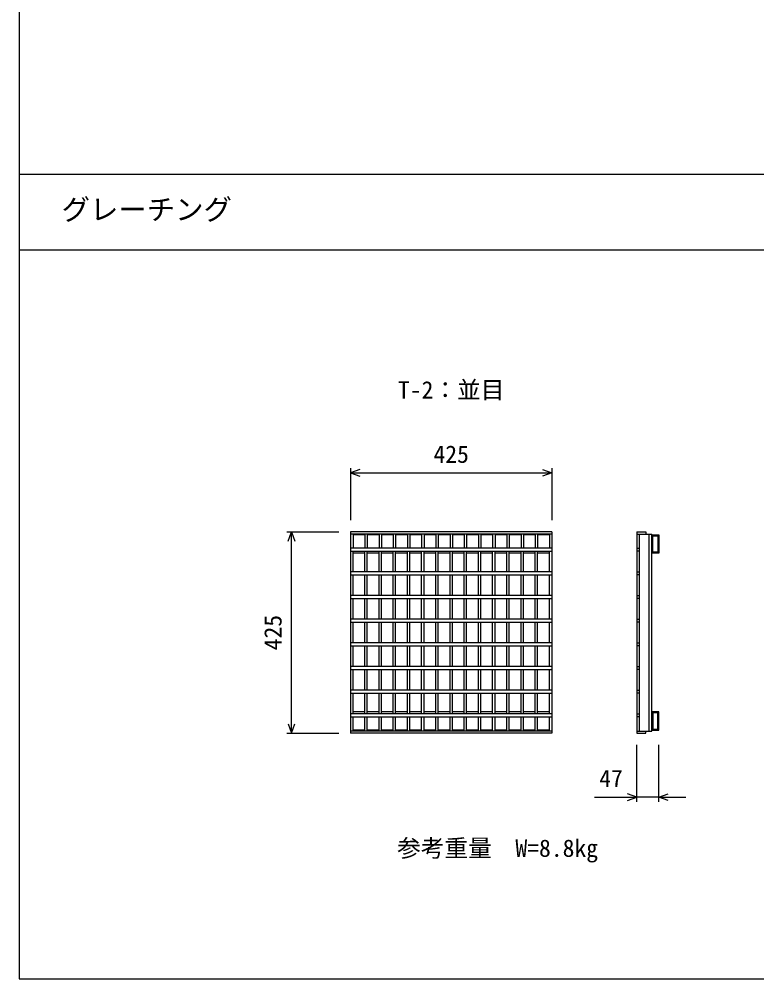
# Model space of a CAD drawing. Units: millimetres, scale not verified. Extents: x -12600 to 12600, y -8910 to 8910.
# Drawn here: x -4632 to -3073, y -2073 to -46 of the extents above; entities that cross this region are included whole.
import ezdxf
from ezdxf.enums import TextEntityAlignment as Align

# ---------------------------------------------------------------- set-up
doc = ezdxf.new("R2010")
doc.units = ezdxf.units.MM
doc.header["$LTSCALE"] = 30
for name, color, linetype, lineweight in [('0-0_DIM', 7, 'Continuous', 25), ('0-2_HATCH', 6, 'Continuous', 25), ('0-6_TXT', 7, 'Continuous', 25)]:
    doc.layers.add(name, color=color, linetype=linetype, lineweight=lineweight)
doc.styles.add('ＭＳ ゴシック', font='')
doc.styles.get('ＭＳ ゴシック').set_extended_font_data('MS Gothic')

msp = doc.modelspace()

# ---------------------------------------------------------------- linework, layer by layer
at = {"layer": '0-0_DIM'}
for p, q in [((-4631.52, -373.43), (1868.48, -373.43)), ((-4631.52, -533.43), (1868.48, -533.43)), ((-3931.08, -994.47), (-3931.08, -1104.47)), ((-3931.08, -1004.47), (-3506.08, -1004.47)), ((-3506.08, -994.47), (-3506.08, -1104.47)), ((-4066.08, -1129.47), (-3956.08, -1129.47)), ((-4056.08, -1554.47), (-4056.08, -1129.47)), ((-4066.08, -1554.47), (-3956.08, -1554.47)), ((-3326.56, -1699.47), (-3326.56, -1579.47)), ((-3279.56, -1699.47), (-3279.56, -1579.47)), ((-3415.72, -1689.47), (-3326.56, -1689.47)), ((-3279.56, -1689.47), (-3326.56, -1689.47)), ((-3279.56, -1689.47), (-3222.5, -1689.47))]:
    msp.add_line(p, q, dxfattribs=at)
msp.add_lwpolyline([(-4631.52, -2073.43), (1868.48, -2073.43), (1868.48, 1926.57), (-4631.52, 1926.57)], close=True, dxfattribs=at)
for points in [[(-3911.63, -997.39), (-3931.08, -1004.47), (-3911.63, -1011.55)], [(-3525.54, -997.39), (-3506.08, -1004.47), (-3525.54, -1011.55)], [(-4063.17, -1148.93), (-4056.08, -1129.47), (-4049, -1148.93)], [(-4063.17, -1535.01), (-4056.08, -1554.47), (-4049, -1535.01)], [(-3346.02, -1696.55), (-3326.56, -1689.47), (-3346.02, -1682.39)], [(-3260.11, -1696.55), (-3279.56, -1689.47), (-3260.11, -1682.39)]]:
    msp.add_lwpolyline(points, dxfattribs=at)
at = {"layer": '0-2_HATCH'}
for p, q in [((-3931.08, -1129.47), (-3931.08, -1554.47)), ((-3506.08, -1129.47), (-3931.08, -1129.47)), ((-3506.08, -1133.97), (-3931.08, -1133.97)), ((-3926.08, -1133.97), (-3926.08, -1163.97)), ((-3901.08, -1133.97), (-3901.08, -1163.97)), ((-3896.08, -1133.97), (-3896.08, -1163.97)), ((-3871.08, -1133.97), (-3871.08, -1163.97)), ((-3866.08, -1133.97), (-3866.08, -1163.97)), ((-3841.08, -1133.97), (-3841.08, -1163.97)), ((-3836.08, -1133.97), (-3836.08, -1163.97)), ((-3811.08, -1133.97), (-3811.08, -1163.97)), ((-3806.08, -1133.97), (-3806.08, -1163.97)), ((-3781.08, -1133.97), (-3781.08, -1163.97)), ((-3776.08, -1133.97), (-3776.08, -1163.97)), ((-3751.08, -1133.97), (-3751.08, -1163.97)), ((-3746.08, -1133.97), (-3746.08, -1163.97)), ((-3721.08, -1133.97), (-3721.08, -1163.97)), ((-3716.08, -1133.97), (-3716.08, -1163.97)), ((-3691.08, -1133.97), (-3691.08, -1163.97)), ((-3686.08, -1133.97), (-3686.08, -1163.97)), ((-3661.08, -1133.97), (-3661.08, -1163.97)), ((-3656.08, -1133.97), (-3656.08, -1163.97)), ((-3631.08, -1133.97), (-3631.08, -1163.97)), ((-3626.08, -1133.97), (-3626.08, -1163.97)), ((-3601.08, -1133.97), (-3601.08, -1163.97)), ((-3596.08, -1133.97), (-3596.08, -1163.97)), ((-3571.08, -1133.97), (-3571.08, -1163.97)), ((-3566.08, -1133.97), (-3566.08, -1163.97)), ((-3541.08, -1133.97), (-3541.08, -1163.97)), ((-3536.08, -1133.97), (-3536.08, -1163.97)), ((-3511.08, -1133.97), (-3511.08, -1163.97)), ((-3506.08, -1129.47), (-3506.08, -1554.47)), ((-3326.56, -1129.47), (-3326.56, -1554.47)), ((-3326.56, -1133.97), (-3294.56, -1133.97)), ((-3320.56, -1549.97), (-3320.56, -1133.97)), ((-3300.56, -1549.97), (-3300.56, -1133.97)), ((-3294.56, -1549.97), (-3294.56, -1133.97)), ((-3901.08, -1135.47), (-3926.08, -1135.47)), ((-3871.08, -1135.47), (-3896.08, -1135.47)), ((-3841.08, -1135.47), (-3866.08, -1135.47)), ((-3811.08, -1135.47), (-3836.08, -1135.47)), ((-3781.08, -1135.47), (-3806.08, -1135.47)), ((-3751.08, -1135.47), (-3776.08, -1135.47)), ((-3721.08, -1135.47), (-3746.08, -1135.47)), ((-3691.08, -1135.47), (-3716.08, -1135.47)), ((-3661.08, -1135.47), (-3686.08, -1135.47)), ((-3631.08, -1135.47), (-3656.08, -1135.47)), ((-3601.08, -1135.47), (-3626.08, -1135.47)), ((-3571.08, -1135.47), (-3596.08, -1135.47)), ((-3541.08, -1135.47), (-3566.08, -1135.47)), ((-3511.08, -1135.47), (-3536.08, -1135.47)), ((-3506.08, -1163.97), (-3931.08, -1163.97)), ((-3931.08, -1169.97), (-3506.08, -1169.97)), ((-3926.08, -1213.97), (-3926.08, -1169.97)), ((-3901.08, -1174.47), (-3926.08, -1174.47)), ((-3901.08, -1213.97), (-3901.08, -1169.97)), ((-3896.08, -1213.97), (-3896.08, -1169.97)), ((-3871.08, -1174.47), (-3896.08, -1174.47)), ((-3871.08, -1213.97), (-3871.08, -1169.97)), ((-3866.08, -1213.97), (-3866.08, -1169.97)), ((-3841.08, -1174.47), (-3866.08, -1174.47)), ((-3841.08, -1213.97), (-3841.08, -1169.97)), ((-3836.08, -1213.97), (-3836.08, -1169.97)), ((-3811.08, -1174.47), (-3836.08, -1174.47)), ((-3811.08, -1213.97), (-3811.08, -1169.97)), ((-3806.08, -1213.97), (-3806.08, -1169.97)), ((-3781.08, -1174.47), (-3806.08, -1174.47)), ((-3781.08, -1213.97), (-3781.08, -1169.97)), ((-3776.08, -1213.97), (-3776.08, -1169.97)), ((-3751.08, -1174.47), (-3776.08, -1174.47)), ((-3751.08, -1213.97), (-3751.08, -1169.97)), ((-3746.08, -1213.97), (-3746.08, -1169.97)), ((-3721.08, -1174.47), (-3746.08, -1174.47)), ((-3721.08, -1213.97), (-3721.08, -1169.97)), ((-3716.08, -1213.97), (-3716.08, -1169.97)), ((-3691.08, -1174.47), (-3716.08, -1174.47)), ((-3691.08, -1213.97), (-3691.08, -1169.97)), ((-3686.08, -1213.97), (-3686.08, -1169.97)), ((-3661.08, -1174.47), (-3686.08, -1174.47)), ((-3661.08, -1213.97), (-3661.08, -1169.97)), ((-3656.08, -1213.97), (-3656.08, -1169.97)), ((-3631.08, -1174.47), (-3656.08, -1174.47)), ((-3631.08, -1213.97), (-3631.08, -1169.97)), ((-3626.08, -1213.97), (-3626.08, -1169.97)), ((-3601.08, -1174.47), (-3626.08, -1174.47)), ((-3601.08, -1213.97), (-3601.08, -1169.97)), ((-3596.08, -1213.97), (-3596.08, -1169.97)), ((-3571.08, -1174.47), (-3596.08, -1174.47)), ((-3571.08, -1213.97), (-3571.08, -1169.97)), ((-3566.08, -1213.97), (-3566.08, -1169.97)), ((-3541.08, -1174.47), (-3566.08, -1174.47)), ((-3541.08, -1213.97), (-3541.08, -1169.97)), ((-3536.08, -1213.97), (-3536.08, -1169.97)), ((-3511.08, -1174.47), (-3536.08, -1174.47)), ((-3511.08, -1213.97), (-3511.08, -1169.97)), ((-3326.56, -1163.97), (-3320.56, -1163.97)), ((-3320.56, -1169.97), (-3326.56, -1169.97)), ((-3506.08, -1213.97), (-3931.08, -1213.97)), ((-3326.56, -1213.97), (-3320.56, -1213.97)), ((-3931.08, -1219.97), (-3506.08, -1219.97)), ((-3926.08, -1263.97), (-3926.08, -1219.97)), ((-3901.08, -1263.97), (-3901.08, -1219.97)), ((-3896.08, -1263.97), (-3896.08, -1219.97)), ((-3871.08, -1263.97), (-3871.08, -1219.97)), ((-3866.08, -1263.97), (-3866.08, -1219.97)), ((-3841.08, -1263.97), (-3841.08, -1219.97)), ((-3836.08, -1263.97), (-3836.08, -1219.97)), ((-3811.08, -1263.97), (-3811.08, -1219.97)), ((-3806.08, -1263.97), (-3806.08, -1219.97)), ((-3781.08, -1263.97), (-3781.08, -1219.97)), ((-3776.08, -1263.97), (-3776.08, -1219.97)), ((-3751.08, -1263.97), (-3751.08, -1219.97)), ((-3746.08, -1263.97), (-3746.08, -1219.97)), ((-3721.08, -1263.97), (-3721.08, -1219.97)), ((-3716.08, -1263.97), (-3716.08, -1219.97)), ((-3691.08, -1263.97), (-3691.08, -1219.97)), ((-3686.08, -1263.97), (-3686.08, -1219.97)), ((-3661.08, -1263.97), (-3661.08, -1219.97)), ((-3656.08, -1263.97), (-3656.08, -1219.97)), ((-3631.08, -1263.97), (-3631.08, -1219.97)), ((-3626.08, -1263.97), (-3626.08, -1219.97)), ((-3601.08, -1263.97), (-3601.08, -1219.97)), ((-3596.08, -1263.97), (-3596.08, -1219.97)), ((-3571.08, -1263.97), (-3571.08, -1219.97)), ((-3566.08, -1263.97), (-3566.08, -1219.97)), ((-3541.08, -1263.97), (-3541.08, -1219.97)), ((-3536.08, -1263.97), (-3536.08, -1219.97)), ((-3511.08, -1263.97), (-3511.08, -1219.97)), ((-3320.56, -1219.97), (-3326.56, -1219.97)), ((-3506.08, -1263.97), (-3931.08, -1263.97)), ((-3931.08, -1269.97), (-3506.08, -1269.97)), ((-3926.08, -1313.97), (-3926.08, -1269.97)), ((-3901.08, -1313.97), (-3901.08, -1269.97)), ((-3896.08, -1313.97), (-3896.08, -1269.97)), ((-3871.08, -1313.97), (-3871.08, -1269.97)), ((-3866.08, -1313.97), (-3866.08, -1269.97)), ((-3841.08, -1313.97), (-3841.08, -1269.97)), ((-3836.08, -1313.97), (-3836.08, -1269.97)), ((-3811.08, -1313.97), (-3811.08, -1269.97)), ((-3806.08, -1313.97), (-3806.08, -1269.97)), ((-3781.08, -1313.97), (-3781.08, -1269.97)), ((-3776.08, -1313.97), (-3776.08, -1269.97)), ((-3751.08, -1313.97), (-3751.08, -1269.97)), ((-3746.08, -1313.97), (-3746.08, -1269.97)), ((-3721.08, -1313.97), (-3721.08, -1269.97)), ((-3716.08, -1313.97), (-3716.08, -1269.97)), ((-3691.08, -1313.97), (-3691.08, -1269.97)), ((-3686.08, -1313.97), (-3686.08, -1269.97)), ((-3661.08, -1313.97), (-3661.08, -1269.97)), ((-3656.08, -1313.97), (-3656.08, -1269.97)), ((-3631.08, -1313.97), (-3631.08, -1269.97)), ((-3626.08, -1313.97), (-3626.08, -1269.97)), ((-3601.08, -1313.97), (-3601.08, -1269.97)), ((-3596.08, -1313.97), (-3596.08, -1269.97)), ((-3571.08, -1313.97), (-3571.08, -1269.97)), ((-3566.08, -1313.97), (-3566.08, -1269.97)), ((-3541.08, -1313.97), (-3541.08, -1269.97)), ((-3536.08, -1313.97), (-3536.08, -1269.97)), ((-3511.08, -1313.97), (-3511.08, -1269.97)), ((-3326.56, -1263.97), (-3320.56, -1263.97)), ((-3320.56, -1269.97), (-3326.56, -1269.97)), ((-3506.08, -1313.97), (-3931.08, -1313.97)), ((-3326.56, -1313.97), (-3320.56, -1313.97)), ((-3931.08, -1319.97), (-3506.08, -1319.97)), ((-3926.08, -1363.97), (-3926.08, -1319.97)), ((-3901.08, -1363.97), (-3901.08, -1319.97)), ((-3896.08, -1363.97), (-3896.08, -1319.97)), ((-3871.08, -1363.97), (-3871.08, -1319.97)), ((-3866.08, -1363.97), (-3866.08, -1319.97)), ((-3841.08, -1363.97), (-3841.08, -1319.97)), ((-3836.08, -1363.97), (-3836.08, -1319.97)), ((-3811.08, -1363.97), (-3811.08, -1319.97)), ((-3806.08, -1363.97), (-3806.08, -1319.97)), ((-3781.08, -1363.97), (-3781.08, -1319.97)), ((-3776.08, -1363.97), (-3776.08, -1319.97)), ((-3751.08, -1363.97), (-3751.08, -1319.97)), ((-3746.08, -1363.97), (-3746.08, -1319.97)), ((-3721.08, -1363.97), (-3721.08, -1319.97)), ((-3716.08, -1363.97), (-3716.08, -1319.97)), ((-3691.08, -1363.97), (-3691.08, -1319.97)), ((-3686.08, -1363.97), (-3686.08, -1319.97)), ((-3661.08, -1363.97), (-3661.08, -1319.97)), ((-3656.08, -1363.97), (-3656.08, -1319.97)), ((-3631.08, -1363.97), (-3631.08, -1319.97)), ((-3626.08, -1363.97), (-3626.08, -1319.97)), ((-3601.08, -1363.97), (-3601.08, -1319.97)), ((-3596.08, -1363.97), (-3596.08, -1319.97)), ((-3571.08, -1363.97), (-3571.08, -1319.97)), ((-3566.08, -1363.97), (-3566.08, -1319.97)), ((-3541.08, -1363.97), (-3541.08, -1319.97)), ((-3536.08, -1363.97), (-3536.08, -1319.97)), ((-3511.08, -1363.97), (-3511.08, -1319.97)), ((-3320.56, -1319.97), (-3326.56, -1319.97)), ((-3506.08, -1363.97), (-3931.08, -1363.97)), ((-3931.08, -1369.97), (-3506.08, -1369.97)), ((-3926.08, -1413.97), (-3926.08, -1369.97)), ((-3901.08, -1413.97), (-3901.08, -1369.97)), ((-3896.08, -1413.97), (-3896.08, -1369.97)), ((-3871.08, -1413.97), (-3871.08, -1369.97)), ((-3866.08, -1413.97), (-3866.08, -1369.97)), ((-3841.08, -1413.97), (-3841.08, -1369.97)), ((-3836.08, -1413.97), (-3836.08, -1369.97)), ((-3811.08, -1413.97), (-3811.08, -1369.97)), ((-3806.08, -1413.97), (-3806.08, -1369.97)), ((-3781.08, -1413.97), (-3781.08, -1369.97)), ((-3776.08, -1413.97), (-3776.08, -1369.97)), ((-3751.08, -1413.97), (-3751.08, -1369.97)), ((-3746.08, -1413.97), (-3746.08, -1369.97)), ((-3721.08, -1413.97), (-3721.08, -1369.97)), ((-3716.08, -1413.97), (-3716.08, -1369.97)), ((-3691.08, -1413.97), (-3691.08, -1369.97)), ((-3686.08, -1413.97), (-3686.08, -1369.97)), ((-3661.08, -1413.97), (-3661.08, -1369.97)), ((-3656.08, -1413.97), (-3656.08, -1369.97)), ((-3631.08, -1413.97), (-3631.08, -1369.97)), ((-3626.08, -1413.97), (-3626.08, -1369.97)), ((-3601.08, -1413.97), (-3601.08, -1369.97)), ((-3596.08, -1413.97), (-3596.08, -1369.97)), ((-3571.08, -1413.97), (-3571.08, -1369.97)), ((-3566.08, -1413.97), (-3566.08, -1369.97)), ((-3541.08, -1413.97), (-3541.08, -1369.97)), ((-3536.08, -1413.97), (-3536.08, -1369.97)), ((-3511.08, -1413.97), (-3511.08, -1369.97)), ((-3326.56, -1363.97), (-3320.56, -1363.97)), ((-3320.56, -1369.97), (-3326.56, -1369.97)), ((-3506.08, -1413.97), (-3931.08, -1413.97)), ((-3326.56, -1413.97), (-3320.56, -1413.97)), ((-3931.08, -1419.97), (-3506.08, -1419.97)), ((-3926.08, -1463.97), (-3926.08, -1419.97)), ((-3901.08, -1463.97), (-3901.08, -1419.97)), ((-3896.08, -1463.97), (-3896.08, -1419.97)), ((-3871.08, -1463.97), (-3871.08, -1419.97)), ((-3866.08, -1463.97), (-3866.08, -1419.97)), ((-3841.08, -1463.97), (-3841.08, -1419.97)), ((-3836.08, -1463.97), (-3836.08, -1419.97)), ((-3811.08, -1463.97), (-3811.08, -1419.97)), ((-3806.08, -1463.97), (-3806.08, -1419.97)), ((-3781.08, -1463.97), (-3781.08, -1419.97)), ((-3776.08, -1463.97), (-3776.08, -1419.97)), ((-3751.08, -1463.97), (-3751.08, -1419.97)), ((-3746.08, -1463.97), (-3746.08, -1419.97)), ((-3721.08, -1463.97), (-3721.08, -1419.97)), ((-3716.08, -1463.97), (-3716.08, -1419.97)), ((-3691.08, -1463.97), (-3691.08, -1419.97)), ((-3686.08, -1463.97), (-3686.08, -1419.97)), ((-3661.08, -1463.97), (-3661.08, -1419.97)), ((-3656.08, -1463.97), (-3656.08, -1419.97)), ((-3631.08, -1463.97), (-3631.08, -1419.97)), ((-3626.08, -1463.97), (-3626.08, -1419.97)), ((-3601.08, -1463.97), (-3601.08, -1419.97)), ((-3596.08, -1463.97), (-3596.08, -1419.97)), ((-3571.08, -1463.97), (-3571.08, -1419.97)), ((-3566.08, -1463.97), (-3566.08, -1419.97)), ((-3541.08, -1463.97), (-3541.08, -1419.97)), ((-3536.08, -1463.97), (-3536.08, -1419.97)), ((-3511.08, -1463.97), (-3511.08, -1419.97)), ((-3320.56, -1419.97), (-3326.56, -1419.97)), ((-3506.08, -1463.97), (-3931.08, -1463.97)), ((-3931.08, -1469.97), (-3506.08, -1469.97)), ((-3926.08, -1513.97), (-3926.08, -1469.97)), ((-3901.08, -1513.97), (-3901.08, -1469.97)), ((-3896.08, -1513.97), (-3896.08, -1469.97)), ((-3871.08, -1513.97), (-3871.08, -1469.97)), ((-3866.08, -1513.97), (-3866.08, -1469.97)), ((-3841.08, -1513.97), (-3841.08, -1469.97)), ((-3836.08, -1513.97), (-3836.08, -1469.97)), ((-3811.08, -1513.97), (-3811.08, -1469.97)), ((-3806.08, -1513.97), (-3806.08, -1469.97)), ((-3781.08, -1513.97), (-3781.08, -1469.97)), ((-3776.08, -1513.97), (-3776.08, -1469.97)), ((-3751.08, -1513.97), (-3751.08, -1469.97)), ((-3746.08, -1513.97), (-3746.08, -1469.97)), ((-3721.08, -1513.97), (-3721.08, -1469.97)), ((-3716.08, -1513.97), (-3716.08, -1469.97)), ((-3691.08, -1513.97), (-3691.08, -1469.97)), ((-3686.08, -1513.97), (-3686.08, -1469.97)), ((-3661.08, -1513.97), (-3661.08, -1469.97)), ((-3656.08, -1513.97), (-3656.08, -1469.97)), ((-3631.08, -1513.97), (-3631.08, -1469.97)), ((-3626.08, -1513.97), (-3626.08, -1469.97)), ((-3601.08, -1513.97), (-3601.08, -1469.97)), ((-3596.08, -1513.97), (-3596.08, -1469.97)), ((-3571.08, -1513.97), (-3571.08, -1469.97)), ((-3566.08, -1513.97), (-3566.08, -1469.97)), ((-3541.08, -1513.97), (-3541.08, -1469.97)), ((-3536.08, -1513.97), (-3536.08, -1469.97)), ((-3511.08, -1513.97), (-3511.08, -1469.97)), ((-3326.56, -1463.97), (-3320.56, -1463.97)), ((-3320.56, -1469.97), (-3326.56, -1469.97)), ((-3506.08, -1513.97), (-3931.08, -1513.97)), ((-3931.08, -1519.97), (-3506.08, -1519.97)), ((-3901.08, -1509.47), (-3926.08, -1509.47)), ((-3926.08, -1549.97), (-3926.08, -1519.97)), ((-3901.08, -1549.97), (-3901.08, -1519.97)), ((-3871.08, -1509.47), (-3896.08, -1509.47)), ((-3896.08, -1549.97), (-3896.08, -1519.97)), ((-3871.08, -1549.97), (-3871.08, -1519.97)), ((-3841.08, -1509.47), (-3866.08, -1509.47)), ((-3866.08, -1549.97), (-3866.08, -1519.97)), ((-3841.08, -1549.97), (-3841.08, -1519.97)), ((-3811.08, -1509.47), (-3836.08, -1509.47)), ((-3836.08, -1549.97), (-3836.08, -1519.97)), ((-3811.08, -1549.97), (-3811.08, -1519.97)), ((-3781.08, -1509.47), (-3806.08, -1509.47)), ((-3806.08, -1549.97), (-3806.08, -1519.97)), ((-3781.08, -1549.97), (-3781.08, -1519.97)), ((-3751.08, -1509.47), (-3776.08, -1509.47)), ((-3776.08, -1549.97), (-3776.08, -1519.97)), ((-3751.08, -1549.97), (-3751.08, -1519.97)), ((-3721.08, -1509.47), (-3746.08, -1509.47)), ((-3746.08, -1549.97), (-3746.08, -1519.97)), ((-3721.08, -1549.97), (-3721.08, -1519.97)), ((-3691.08, -1509.47), (-3716.08, -1509.47)), ((-3716.08, -1549.97), (-3716.08, -1519.97)), ((-3691.08, -1549.97), (-3691.08, -1519.97)), ((-3661.08, -1509.47), (-3686.08, -1509.47)), ((-3686.08, -1549.97), (-3686.08, -1519.97)), ((-3661.08, -1549.97), (-3661.08, -1519.97)), ((-3631.08, -1509.47), (-3656.08, -1509.47)), ((-3656.08, -1549.97), (-3656.08, -1519.97)), ((-3631.08, -1549.97), (-3631.08, -1519.97)), ((-3601.08, -1509.47), (-3626.08, -1509.47)), ((-3626.08, -1549.97), (-3626.08, -1519.97)), ((-3601.08, -1549.97), (-3601.08, -1519.97)), ((-3571.08, -1509.47), (-3596.08, -1509.47)), ((-3596.08, -1549.97), (-3596.08, -1519.97)), ((-3571.08, -1549.97), (-3571.08, -1519.97)), ((-3541.08, -1509.47), (-3566.08, -1509.47)), ((-3566.08, -1549.97), (-3566.08, -1519.97)), ((-3541.08, -1549.97), (-3541.08, -1519.97)), ((-3511.08, -1509.47), (-3536.08, -1509.47)), ((-3536.08, -1549.97), (-3536.08, -1519.97)), ((-3511.08, -1549.97), (-3511.08, -1519.97)), ((-3326.56, -1513.97), (-3320.56, -1513.97)), ((-3320.56, -1519.97), (-3326.56, -1519.97)), ((-3506.08, -1549.97), (-3931.08, -1549.97)), ((-3506.08, -1554.47), (-3931.08, -1554.47)), ((-3901.08, -1548.47), (-3926.08, -1548.47)), ((-3871.08, -1548.47), (-3896.08, -1548.47)), ((-3841.08, -1548.47), (-3866.08, -1548.47)), ((-3811.08, -1548.47), (-3836.08, -1548.47)), ((-3781.08, -1548.47), (-3806.08, -1548.47)), ((-3751.08, -1548.47), (-3776.08, -1548.47)), ((-3721.08, -1548.47), (-3746.08, -1548.47)), ((-3691.08, -1548.47), (-3716.08, -1548.47)), ((-3661.08, -1548.47), (-3686.08, -1548.47)), ((-3631.08, -1548.47), (-3656.08, -1548.47)), ((-3601.08, -1548.47), (-3626.08, -1548.47)), ((-3571.08, -1548.47), (-3596.08, -1548.47)), ((-3541.08, -1548.47), (-3566.08, -1548.47)), ((-3511.08, -1548.47), (-3536.08, -1548.47)), ((-3326.56, -1549.97), (-3294.56, -1549.97))]:
    msp.add_line(p, q, dxfattribs=at)
for points in [[(-3326.56, -1129.47), (-3307.56, -1129.47), (-3307.56, -1133.97)], [(-3326.56, -1554.47), (-3307.56, -1554.47), (-3307.56, -1549.97)]]:
    msp.add_lwpolyline(points, dxfattribs=at)
for points in [[(-3294.56, -1135.47), (-3279.56, -1135.47), (-3279.56, -1174.47), (-3294.56, -1174.47)], [(-3292.26, -1137.77), (-3281.86, -1137.77), (-3281.86, -1172.17), (-3292.26, -1172.17)], [(-3294.56, -1548.47), (-3279.56, -1548.47), (-3279.56, -1509.47), (-3294.56, -1509.47)], [(-3292.26, -1546.17), (-3281.86, -1546.17), (-3281.86, -1511.77), (-3292.26, -1511.77)]]:
    msp.add_lwpolyline(points, close=True, dxfattribs=at)

# ---------------------------------------------------------------- texts
at = {"layer": '0-0_DIM', "style": 'ＭＳ ゴシック'}
for s, p in [('425', (-3756.08, -994.47)), ('47', (-3405.84, -1679.47)), ('参考重量\u3000W=8.8kg', (-3832.95, -1826.78))]:
    msp.add_text(s, height=36.66, dxfattribs=at).set_placement(p, align=Align.BOTTOM_LEFT)
msp.add_text('425', height=36.66, rotation=90, dxfattribs=at).set_placement((-4066.08, -1379.47), align=Align.BOTTOM_LEFT)
at = {"layer": '0-6_TXT', "style": 'ＭＳ ゴシック'}
for s, height, p in [('グレーチング', 43.99, (-4542.02, -483.43)), ('T-2：並目', 36.66, (-3831.08, -858.61))]:
    msp.add_text(s, height=height, dxfattribs=at).set_placement(p, align=Align.BOTTOM_LEFT)

doc.saveas('drawing.dxf')
